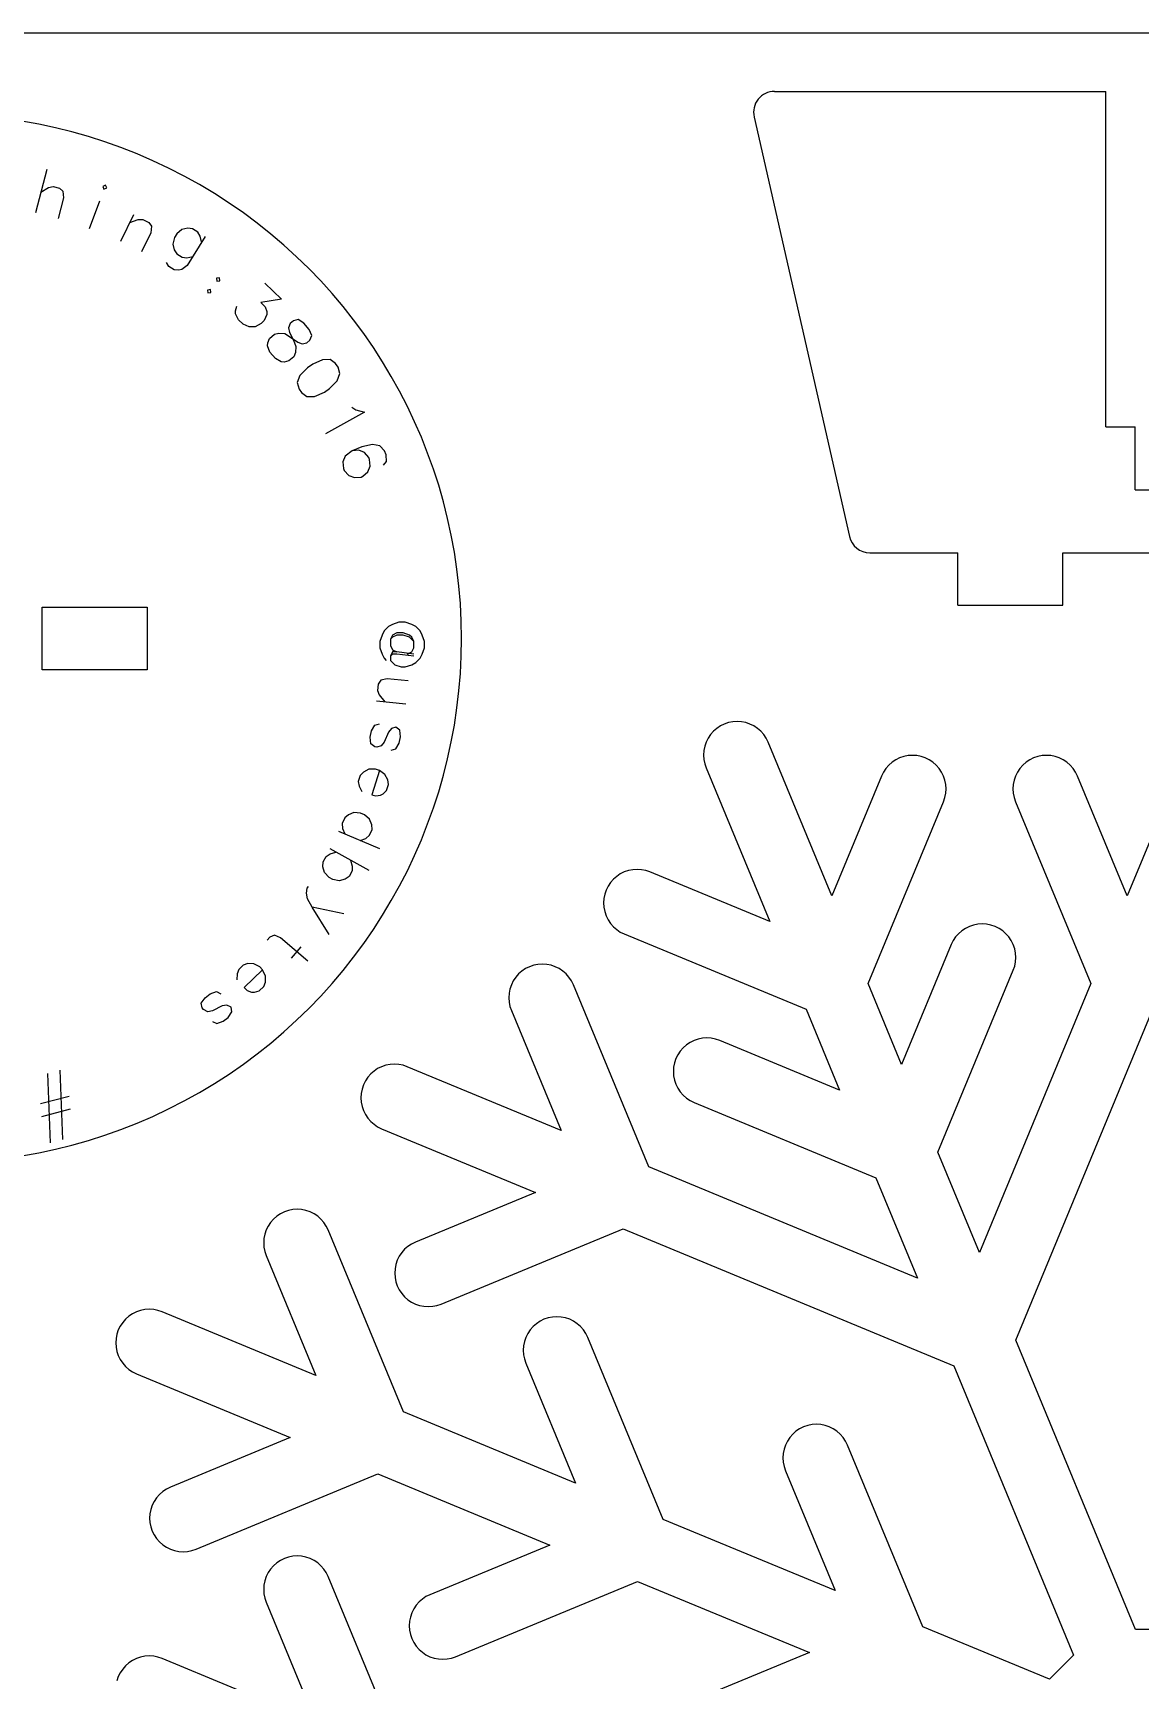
# Model space of a CAD drawing. Extents: x 0 to 210, y 0 to 297.
# Drawn here: x 99.4 to 152.2, y 218.4 to 297 of the extents above; entities that cross this region are included whole.
import ezdxf

# ---------------------------------------------------------------- set-up
doc = ezdxf.new("R2010")
doc.units = 0
doc.layers.add('Layer_1', color=7, linetype='CONTINUOUS')

msp = doc.modelspace()

# ---------------------------------------------------------------- linework, layer by layer
at = {"layer": 'Layer_1', "color": 7}
for p, q in [((0.000001, 296.999997), (210.000001, 296.999997)), ((134.725647, 294.21266), (150.522872, 294.21266)), ((150.522872, 278.212664), (150.522872, 294.21266)), ((133.750513, 292.991033), (138.295967, 272.991045)), ((100.013064, 290.483604), (99.480818, 288.427947)), ((99.734266, 289.406831), (100.103967, 289.624461)), ((100.103967, 289.624461), (100.325088, 289.671659)), ((100.325088, 289.671659), (100.61876, 289.595625)), ((100.811043, 289.128035), (100.557595, 288.149151)), ((100.61876, 289.595625), (100.789192, 289.447046)), ((100.789192, 289.447046), (100.811043, 289.128035)), ((102.817524, 289.740011), (102.687579, 289.680307)), ((102.687579, 289.680307), (102.747288, 289.550366)), ((102.747288, 289.550366), (102.877223, 289.61007)), ((102.877223, 289.61007), (102.817524, 289.740011)), ((102.536572, 288.981434), (102.044914, 287.653926)), ((104.152966, 288.319423), (103.529534, 287.048465)), ((103.97484, 287.956292), (104.380781, 288.095047)), ((104.380781, 288.095047), (104.606877, 288.096766)), ((104.606877, 288.096766), (104.879224, 287.963172)), ((104.879224, 287.963172), (105.016267, 287.783328)), ((105.016267, 287.783328), (104.973454, 287.466449)), ((106.460955, 287.619637), (106.214677, 287.415688)), ((106.739551, 287.684286), (106.460955, 287.619637)), ((106.964656, 287.663124), (106.739551, 287.684286)), ((107.222098, 287.502663), (106.964656, 287.663124)), ((104.973454, 287.466449), (104.528138, 286.558623)), ((106.107706, 287.244065), (106.033062, 286.933142)), ((106.033062, 286.933142), (106.097705, 286.654546)), ((106.214677, 287.415688), (106.107706, 287.244065)), ((107.565347, 287.288717), (106.70955, 285.915728)), ((107.340232, 287.309878), (107.222098, 287.502663)), ((107.404886, 287.031281), (107.340232, 287.309878)), ((105.841436, 285.861077), (105.723302, 286.053863)), ((106.097705, 286.654546), (106.21585, 286.461759)), ((106.21585, 286.461759), (106.473282, 286.301299)), ((106.473282, 286.301299), (106.698387, 286.280137)), ((106.698387, 286.280137), (106.976992, 286.344787)), ((106.098868, 285.700617), (105.841436, 285.861077)), ((106.323983, 285.679455), (106.098868, 285.700617)), ((106.463281, 285.71178), (106.323983, 285.679455)), ((106.70955, 285.915728), (106.463281, 285.71178)), ((108.258287, 285.317976), (108.116431, 285.299911)), ((108.116431, 285.299911), (108.134501, 285.158056)), ((108.134501, 285.158056), (108.276357, 285.176122)), ((108.276357, 285.176122), (108.258287, 285.317976)), ((107.825034, 284.758255), (107.683178, 284.740189)), ((107.683178, 284.740189), (107.701248, 284.598334)), ((107.701248, 284.598334), (107.843094, 284.6164)), ((107.843094, 284.6164), (107.825034, 284.758255)), ((110.411144, 285.073309), (111.217314, 284.306986)), ((109.014202, 283.750491), (109.080251, 283.966733)), ((109.017842, 283.607537), (109.014202, 283.750491)), ((109.16804, 283.325252), (109.017842, 283.607537)), ((111.217314, 284.306986), (110.220256, 284.138673)), ((110.220256, 284.138673), (110.440124, 283.929676)), ((110.440124, 283.929676), (110.517033, 283.717056)), ((110.517033, 283.717056), (110.520673, 283.574102)), ((109.387908, 283.116254), (109.16804, 283.325252)), ((109.677444, 282.980545), (109.387908, 283.116254)), ((109.96335, 282.987795), (109.677444, 282.980545)), ((110.245637, 283.137994), (109.96335, 282.987795)), ((110.384965, 283.284572), (110.245637, 283.137994)), ((110.520673, 283.574102), (110.384965, 283.284572)), ((111.627279, 283.143014), (111.539703, 282.934563)), ((111.539703, 282.934563), (111.59471, 282.715253)), ((111.780723, 283.274742), (111.627279, 283.143014)), ((112.000034, 283.329748), (111.780723, 283.274742)), ((112.274353, 283.165444), (112.000034, 283.329748)), ((112.537811, 282.858554), (112.274353, 283.165444)), ((112.658676, 282.56252), (112.537811, 282.858554)), ((110.542302, 282.078325), (110.553162, 282.220912)), ((110.663176, 281.782293), (110.542302, 282.078325)), ((110.553162, 282.220912), (110.640738, 282.429364)), ((110.640738, 282.429364), (110.870909, 282.626957)), ((110.870909, 282.626957), (111.090221, 282.681963)), ((111.090221, 282.681963), (111.375399, 282.660246)), ((111.375399, 282.660246), (111.649707, 282.495942)), ((111.59471, 282.715253), (111.781441, 282.342496)), ((111.649707, 282.495942), (111.989892, 282.254916)), ((111.781441, 282.342496), (111.902306, 282.046464)), ((111.902306, 282.046464), (111.880596, 281.761289)), ((111.989892, 282.254916), (112.198344, 282.167334)), ((112.198344, 282.167334), (112.417655, 282.22234)), ((112.417655, 282.22234), (112.571099, 282.354069)), ((112.571099, 282.354069), (112.658676, 282.56252)), ((110.926635, 281.475401), (110.663176, 281.782293)), ((111.200943, 281.311097), (110.926635, 281.475401)), ((111.343537, 281.300239), (111.200943, 281.311097)), ((111.562848, 281.355245), (111.343537, 281.300239)), ((111.793009, 281.552838), (111.562848, 281.355245)), ((111.880596, 281.761289), (111.793009, 281.552838)), ((113.172629, 281.411975), (112.699901, 281.206146)), ((113.537133, 281.419286), (113.172629, 281.411975)), ((113.793423, 281.228073), (113.537133, 281.419286)), ((113.908948, 281.062087), (113.793423, 281.228073)), ((112.093719, 280.661037), (111.960276, 280.321758)), ((112.450922, 281.032852), (112.093719, 280.661037)), ((112.699901, 281.206146), (112.450922, 281.032852)), ((113.865802, 280.416067), (113.999245, 280.755345)), ((113.999245, 280.755345), (113.908948, 281.062087)), ((111.960276, 280.321758), (112.050572, 280.015016)), ((112.050572, 280.015016), (112.166108, 279.849031)), ((112.166108, 279.849031), (112.422387, 279.657818)), ((112.422387, 279.657818), (112.786901, 279.665128)), ((112.786901, 279.665128), (113.25962, 279.870958)), ((113.25962, 279.870958), (113.508598, 280.044252)), ((113.508598, 280.044252), (113.865802, 280.416067)), ((115.171688, 278.908196), (113.315072, 277.877686)), ((114.572685, 279.153961), (114.759245, 279.026212)), ((114.759245, 279.026212), (115.171688, 278.908196)), ((150.522872, 278.212664), (151.922864, 278.212664)), ((151.922864, 275.21267), (151.922864, 278.212664)), ((115.54871, 277.373506), (115.044221, 277.267049)), ((115.907228, 277.30729), (115.54871, 277.373506)), ((116.119775, 277.068402), (115.907228, 277.30729)), ((114.247809, 276.815245), (114.141718, 276.54965)), ((114.141718, 276.54965), (114.168423, 276.231009)), ((114.579622, 277.06767), (114.247809, 276.815245)), ((115.044221, 277.267049), (114.579622, 277.06767)), ((114.89826, 277.094375), (114.579622, 277.06767)), ((115.163852, 276.988284), (114.89826, 277.094375)), ((115.376398, 276.749395), (115.163852, 276.988284)), ((115.416278, 276.656473), (115.376398, 276.749395)), ((115.442983, 276.337833), (115.416278, 276.656473)), ((116.080268, 276.391244), (116.22623, 276.563917)), ((116.199525, 276.882558), (116.119775, 277.068402)), ((116.22623, 276.563917), (116.199525, 276.882558)), ((114.168423, 276.231009), (114.208293, 276.138089)), ((114.208293, 276.138089), (114.420849, 275.899199)), ((114.420849, 275.899199), (114.686441, 275.793107)), ((114.686441, 275.793107), (115.005079, 275.819813)), ((115.005079, 275.819813), (115.098005, 275.859689)), ((115.098005, 275.859689), (115.336892, 276.072239)), ((115.336892, 276.072239), (115.442983, 276.337833)), ((151.922864, 275.21267), (155.022877, 275.21267)), ((139.271101, 272.212676), (143.472876, 272.212676)), ((143.472876, 269.712667), (143.472876, 272.212676)), ((148.472866, 269.712667), (148.472866, 272.212676)), ((148.472866, 272.212676), (158.472875, 272.212676)), ((99.799775, 269.618622), (104.799779, 269.618622)), ((99.799775, 266.618628), (99.799775, 269.618622)), ((104.799779, 269.618622), (104.799779, 266.618628)), ((143.472876, 269.712667), (148.472866, 269.712667)), ((116.309509, 268.690531), (116.107277, 268.488298)), ((116.511742, 268.791647), (116.309509, 268.690531)), ((116.815091, 268.892763), (116.511742, 268.791647)), ((117.118439, 268.892763), (116.815091, 268.892763)), ((117.421788, 268.791647), (117.118439, 268.892763)), ((117.624021, 268.690531), (117.421788, 268.791647)), ((117.826253, 268.488298), (117.624021, 268.690531)), ((116.00616, 268.286066), (115.905044, 267.982717)), ((115.905044, 267.982717), (115.905044, 267.679368)), ((116.107277, 268.488298), (116.00616, 268.286066)), ((116.511742, 268.286066), (116.410625, 268.083833)), ((116.511742, 268.184949), (116.410625, 268.083833)), ((116.410625, 268.083833), (116.410625, 267.780484)), ((116.713974, 268.387182), (116.511742, 268.286066)), ((116.713974, 268.286066), (116.511742, 268.184949)), ((117.017323, 268.387182), (116.713974, 268.387182)), ((117.017323, 268.286066), (116.713974, 268.286066)), ((117.320672, 268.286066), (117.017323, 268.387182)), ((117.320672, 268.184949), (117.017323, 268.286066)), ((117.421788, 268.184949), (117.320672, 268.286066)), ((117.522905, 267.982717), (117.320672, 268.184949)), ((117.522905, 267.982717), (117.421788, 268.184949)), ((117.522905, 267.679368), (117.522905, 267.982717)), ((117.92737, 268.286066), (117.826253, 268.488298)), ((118.028486, 267.982717), (117.92737, 268.286066)), ((118.028486, 267.679368), (118.028486, 267.982717)), ((119.799777, 268.118611), (119.799777, 268.118611)), ((115.905044, 267.679368), (116.00616, 267.376019)), ((116.00616, 267.376019), (116.107277, 267.173787)), ((116.107277, 267.173787), (116.208393, 267.07267)), ((116.410625, 267.780484), (116.511742, 267.578252)), ((116.511742, 267.477135), (116.410625, 267.274903)), ((116.511742, 267.376019), (116.410625, 267.274903)), ((116.410625, 267.274903), (116.410625, 267.07267)), ((116.511742, 267.578252), (116.713974, 267.477135)), ((116.713974, 267.477135), (116.511742, 267.477135)), ((116.713974, 267.376019), (116.511742, 267.376019)), ((117.522905, 267.376019), (116.713974, 267.477135)), ((117.522905, 267.274903), (116.713974, 267.376019)), ((117.219556, 267.376019), (117.421788, 267.477135)), ((117.421788, 267.477135), (117.522905, 267.679368)), ((117.624021, 266.971554), (117.826253, 267.173787)), ((117.826253, 267.173787), (117.92737, 267.376019)), ((117.92737, 267.376019), (118.028486, 267.679368)), ((104.799779, 266.618628), (99.799775, 266.618628)), ((116.410625, 267.07267), (116.612858, 266.870438)), ((116.612858, 266.870438), (116.916207, 266.769321)), ((116.916207, 266.769321), (117.118439, 266.769321)), ((117.118439, 266.769321), (117.421788, 266.870438)), ((117.421788, 266.870438), (117.624021, 266.971554)), ((115.821937, 265.939521), (115.791248, 265.637728)), ((115.791248, 265.637728), (115.871393, 265.426304)), ((115.942993, 266.130486), (115.821937, 265.939521)), ((116.255018, 266.200395), (115.942993, 266.130486)), ((117.260993, 266.098096), (116.255018, 266.200395)), ((117.148471, 264.991524), (115.740103, 265.134741)), ((115.871393, 265.426304), (116.142495, 265.093822)), ((115.501368, 263.71265), (115.661475, 263.989435)), ((115.661475, 263.989435), (115.879927, 264.047772)), ((132.142444, 263.948318), (131.968444, 263.832017)), ((132.330144, 264.040918), (132.142444, 263.948318)), ((132.528344, 264.108118), (132.330144, 264.040918)), ((132.733644, 264.149017), (132.528344, 264.108118)), ((132.942444, 264.162716), (132.733644, 264.149029)), ((133.151244, 264.149017), (132.942444, 264.162705)), ((133.356544, 264.108118), (133.151244, 264.149017)), ((133.554744, 264.040918), (133.356544, 264.108118)), ((133.742444, 263.948318), (133.554744, 264.040918)), ((133.916444, 263.832017), (133.742444, 263.948318)), ((115.440304, 263.415511), (115.501368, 263.71265)), ((115.478283, 263.098017), (115.440304, 263.415511)), ((116.113273, 263.173982), (115.97352, 262.996244)), ((116.31409, 263.64886), (116.113273, 263.173982)), ((116.453853, 263.826598), (116.31409, 263.64886)), ((116.672294, 263.884935), (116.453853, 263.826598)), ((116.850036, 263.74518), (116.672294, 263.884935)), ((116.826952, 263.130547), (116.888016, 263.427686)), ((116.888016, 263.427686), (116.850036, 263.74518)), ((131.464244, 263.175018), (131.396944, 262.976819)), ((131.556844, 263.362718), (131.464244, 263.175018)), ((131.673044, 263.536716), (131.556844, 263.362718)), ((131.811044, 263.694019), (131.673044, 263.536716)), ((131.968444, 263.832017), (131.811044, 263.694019)), ((134.073844, 263.694019), (133.916444, 263.832017)), ((134.211844, 263.536716), (134.073844, 263.694019)), ((134.328144, 263.362718), (134.211844, 263.536716)), ((134.420644, 263.175018), (134.328144, 263.362718)), ((137.458144, 255.841916), (134.420644, 263.175018)), ((154.578314, 263.175018), (151.540857, 255.841933)), ((115.656025, 262.958261), (115.478283, 263.098017)), ((115.755068, 262.937906), (115.656025, 262.958261)), ((115.97352, 262.996244), (115.755068, 262.937906)), ((116.448392, 262.795424), (116.666844, 262.853762)), ((116.666844, 262.853762), (116.826952, 263.130547)), ((131.342444, 262.562618), (131.356143, 262.353819)), ((131.356144, 262.771519), (131.342445, 262.562618)), ((131.396944, 262.976819), (131.356144, 262.771519)), ((140.692344, 262.425517), (140.504644, 262.332917)), ((140.890544, 262.492819), (140.692344, 262.425517)), ((141.095844, 262.533617), (140.890544, 262.492819)), ((141.304644, 262.547319), (141.095844, 262.533631)), ((141.513544, 262.533617), (141.304644, 262.547305)), ((141.718844, 262.492819), (141.513544, 262.533617)), ((141.916944, 262.425517), (141.718844, 262.492819)), ((142.104644, 262.332917), (141.916944, 262.425517)), ((147.082004, 262.425517), (146.894304, 262.332917)), ((147.280184, 262.492819), (147.082004, 262.425517)), ((147.485464, 262.533617), (147.280184, 262.492819)), ((147.694294, 262.547319), (147.485464, 262.533631)), ((147.903144, 262.533617), (147.694294, 262.547305)), ((148.108414, 262.492819), (147.903144, 262.533617)), ((148.306594, 262.425517), (148.108414, 262.492819)), ((148.494294, 262.332917), (148.306594, 262.425517)), ((115.120887, 261.748903), (114.963864, 261.586216)), ((115.374386, 261.881321), (115.120887, 261.748903)), ((115.694095, 261.886984), (115.374386, 261.881321)), ((115.887055, 261.826443), (115.523805, 260.668695)), ((115.887055, 261.826443), (115.694095, 261.886984)), ((116.146216, 261.639153), (115.887055, 261.826443)), ((116.278638, 261.385654), (116.146216, 261.639153)), ((131.356144, 262.353819), (131.396944, 262.148519)), ((131.396944, 262.148519), (131.464244, 261.950419)), ((131.464244, 261.950419), (134.501744, 254.617317)), ((139.919044, 261.747317), (139.826444, 261.559617)), ((140.035344, 261.921319), (139.919044, 261.747317)), ((140.173344, 262.078717), (140.035344, 261.921319)), ((140.330644, 262.216718), (140.173344, 262.078717)), ((140.504644, 262.332917), (140.330644, 262.216718)), ((142.278744, 262.216718), (142.104644, 262.332917)), ((142.436044, 262.078717), (142.278744, 262.216718)), ((142.574044, 261.921319), (142.436044, 262.078717)), ((142.690344, 261.747317), (142.574044, 261.921319)), ((142.782884, 261.559617), (142.690344, 261.747317)), ((146.308654, 261.747317), (146.216094, 261.559617)), ((146.424924, 261.921319), (146.308654, 261.747317)), ((146.562934, 262.078717), (146.424924, 261.921319)), ((146.720274, 262.216718), (146.562934, 262.078717)), ((146.894304, 262.332917), (146.720274, 262.216718)), ((148.668324, 262.216718), (148.494294, 262.332917)), ((148.825674, 262.078717), (148.668324, 262.216718)), ((148.963654, 261.921319), (148.825674, 262.078717)), ((149.079944, 261.747317), (148.963654, 261.921319)), ((149.172504, 261.559617), (149.079944, 261.747317)), ((114.963864, 261.586216), (114.873051, 261.296779)), ((114.873051, 261.296779), (114.908988, 261.073551)), ((114.908988, 261.073551), (115.04141, 260.820051)), ((116.066739, 260.7103), (116.223763, 260.872988)), ((116.223763, 260.872988), (116.314575, 261.162425)), ((116.314575, 261.162425), (116.278638, 261.385654)), ((139.826444, 261.559617), (137.458144, 255.841916)), ((142.850164, 261.361418), (142.782884, 261.559617)), ((142.890994, 261.156217), (142.850164, 261.361418)), ((142.904684, 260.947316), (142.890993, 261.156217)), ((142.890994, 260.738517), (142.904684, 260.947316)), ((146.094304, 260.947316), (146.107983, 260.738517)), ((146.107984, 261.156217), (146.094305, 260.947316)), ((146.148824, 261.361418), (146.107984, 261.156217)), ((146.216094, 261.559617), (146.148824, 261.361418)), ((151.540864, 255.841916), (149.172504, 261.559617)), ((115.523805, 260.668695), (115.716766, 260.608154)), ((115.716766, 260.608154), (115.93999, 260.644092)), ((115.93999, 260.644092), (116.066739, 260.7103)), ((139.189944, 251.660918), (142.782884, 260.335018)), ((142.782884, 260.335018), (142.850164, 260.533217)), ((142.850164, 260.533217), (142.890994, 260.738517)), ((146.107984, 260.738517), (146.148824, 260.533217)), ((146.148824, 260.533217), (146.216094, 260.335018)), ((146.216094, 260.335018), (149.809034, 251.660918)), ((114.228233, 259.570455), (114.108612, 259.291691)), ((114.108612, 259.291691), (114.121778, 259.065972)), ((114.400909, 259.716422), (114.228233, 259.570455)), ((114.666501, 259.822515), (114.400909, 259.716422)), ((114.985139, 259.795809), (114.666501, 259.822515)), ((115.17099, 259.716057), (114.985139, 259.795809)), ((115.409878, 259.503508), (115.17099, 259.716057)), ((115.515969, 259.237914), (115.409878, 259.503508)), ((115.529134, 259.012194), (115.515969, 259.237914)), ((115.900453, 258.082613), (113.949101, 258.920004)), ((114.121778, 259.065972), (114.227869, 258.800377)), ((114.971245, 258.481371), (115.236837, 258.587462)), ((115.236837, 258.587462), (115.409514, 258.73343)), ((115.409514, 258.73343), (115.529134, 259.012194)), ((113.194299, 257.462642), (113.341514, 257.727874)), ((113.341514, 257.727874), (113.528073, 257.855624)), ((113.528073, 257.855624), (113.803039, 257.934302)), ((115.394427, 257.051006), (113.537811, 258.081517)), ((113.184591, 257.236749), (113.194299, 257.462642)), ((113.26327, 256.961783), (113.184591, 257.236749)), ((113.479436, 256.726157), (113.26327, 256.961783)), ((114.579298, 257.040868), (114.432073, 256.775635)), ((114.510327, 257.541726), (114.589006, 257.26676)), ((114.589006, 257.26676), (114.579298, 257.040868)), ((127.371644, 256.893118), (127.197644, 256.776817)), ((127.559344, 256.985718), (127.371644, 256.893118)), ((127.757544, 257.052918), (127.559344, 256.985718)), ((127.962844, 257.093817), (127.757544, 257.052918)), ((128.171644, 257.107418), (127.962844, 257.093814)), ((128.380544, 257.093817), (128.171644, 257.10742)), ((128.585744, 257.052918), (128.380544, 257.093817)), ((128.783944, 256.985718), (128.585744, 257.052918)), ((134.501744, 254.617317), (128.783944, 256.985718)), ((112.406785, 255.981838), (112.439314, 256.205588)), ((112.439314, 256.205588), (112.497082, 256.288581)), ((113.656258, 256.628014), (113.479436, 256.726157)), ((113.970558, 256.569209), (113.656258, 256.628014)), ((114.245524, 256.647886), (113.970558, 256.569209)), ((114.432073, 256.775635), (114.245524, 256.647886)), ((126.693444, 256.119719), (126.626144, 255.921619)), ((126.786044, 256.307416), (126.693444, 256.119719)), ((126.902344, 256.481516), (126.786044, 256.307416)), ((127.040344, 256.638819), (126.902344, 256.481516)), ((127.197644, 256.776817), (127.040344, 256.638819)), ((112.457242, 255.700325), (112.406785, 255.981838)), ((112.673681, 255.303281), (112.457242, 255.700325)), ((114.182164, 254.992533), (112.673681, 255.303281)), ((113.488992, 253.996622), (112.673681, 255.303281)), ((126.571644, 255.507418), (126.585343, 255.298619)), ((126.585344, 255.716319), (126.571645, 255.507418)), ((126.626144, 255.921619), (126.585344, 255.716319)), ((126.585344, 255.298619), (126.626144, 255.093319)), ((126.626144, 255.093319), (126.693444, 254.895216)), ((126.693444, 254.895216), (126.786044, 254.707417)), ((126.786044, 254.707417), (126.902344, 254.533418)), ((126.902344, 254.533418), (127.040344, 254.376119)), ((110.663176, 253.879791), (110.531442, 253.726346)), ((110.871627, 253.967372), (110.663176, 253.879791)), ((111.167655, 253.846502), (110.871627, 253.967372)), ((112.471944, 252.726807), (111.167655, 253.846502)), ((127.040344, 254.376119), (127.197644, 254.238118)), ((127.197644, 254.238118), (127.371644, 254.121817)), ((127.371644, 254.121817), (127.559344, 254.029217)), ((127.559344, 254.029217), (136.233544, 250.436316)), ((143.364654, 253.883619), (143.248384, 253.709617)), ((143.502654, 254.040918), (143.364654, 253.883619)), ((143.660004, 254.178919), (143.502654, 254.040918)), ((143.834034, 254.295217), (143.660004, 254.178919)), ((144.021734, 254.387817), (143.834034, 254.295217)), ((144.219914, 254.455017), (144.021734, 254.387817)), ((144.425184, 254.495917), (144.219914, 254.455017)), ((144.634024, 254.509618), (144.425184, 254.495931)), ((144.842864, 254.495917), (144.634024, 254.509604)), ((145.048144, 254.455017), (144.842864, 254.495917)), ((145.246324, 254.387817), (145.048144, 254.455017)), ((145.434024, 254.295217), (145.246324, 254.387817)), ((145.608054, 254.178919), (145.434024, 254.295217)), ((145.765394, 254.040918), (145.608054, 254.178919)), ((145.903394, 253.883619), (145.765394, 254.040918)), ((146.019674, 253.709617), (145.903394, 253.883619)), ((112.132477, 253.418026), (111.671427, 252.880967)), ((143.155824, 253.521818), (140.787444, 247.804117)), ((143.248384, 253.709617), (143.155824, 253.521818)), ((146.112234, 253.521818), (146.019674, 253.709617)), ((146.179504, 253.323718), (146.112234, 253.521818)), ((146.220344, 253.118418), (146.179504, 253.323718)), ((146.234024, 252.909619), (146.220345, 253.118418)), ((109.170002, 252.338664), (109.093083, 252.126045)), ((109.389859, 252.547663), (109.170002, 252.338664)), ((109.606107, 252.613706), (109.389859, 252.547663)), ((110.313597, 252.309687), (109.434138, 251.473697)), ((109.892013, 252.606466), (109.606107, 252.613706)), ((110.174299, 252.456266), (109.892013, 252.606466)), ((110.313627, 252.309689), (110.174299, 252.456266)), ((110.449335, 252.020158), (110.313627, 252.309689)), ((122.679545, 252.258718), (122.522144, 252.120717)), ((122.853543, 252.374918), (122.679545, 252.258718)), ((123.041243, 252.467518), (122.853543, 252.374918)), ((123.239443, 252.534816), (123.041243, 252.467518)), ((123.444745, 252.575617), (123.239443, 252.534816)), ((123.653544, 252.589316), (123.444745, 252.575629)), ((123.862344, 252.575617), (123.653544, 252.589305)), ((124.067643, 252.534816), (123.862344, 252.575617)), ((124.265845, 252.467518), (124.067643, 252.534816)), ((124.453543, 252.374918), (124.265845, 252.467518)), ((124.627544, 252.258718), (124.453543, 252.374918)), ((124.784944, 252.120717), (124.627544, 252.258718)), ((142.519244, 243.623116), (146.112234, 252.297318)), ((146.112234, 252.297318), (146.179504, 252.495418)), ((146.179504, 252.495418), (146.220344, 252.700718)), ((146.220344, 252.700718), (146.234023, 252.909619)), ((109.093083, 252.126045), (109.085803, 251.840137)), ((109.434138, 251.473697), (109.573466, 251.327121)), ((110.145279, 251.312633), (110.365146, 251.521631)), ((110.365146, 251.521631), (110.442055, 251.73425)), ((110.442055, 251.73425), (110.449335, 252.020158)), ((122.108045, 251.403419), (122.067244, 251.198116)), ((122.175343, 251.601618), (122.108045, 251.403419)), ((122.267943, 251.789318), (122.175343, 251.601618)), ((122.384143, 251.963316), (122.267943, 251.789318)), ((122.522144, 252.120717), (122.384143, 251.963316)), ((124.922944, 251.963316), (124.784944, 252.120717)), ((125.039144, 251.789318), (124.922944, 251.963316)), ((125.131744, 251.601618), (125.039144, 251.789318)), ((128.724644, 242.927518), (125.131744, 251.601618)), ((140.787444, 247.804117), (139.189944, 251.660918)), ((149.809031, 251.660924), (144.499484, 238.842517)), ((107.388131, 250.719995), (107.566116, 250.985637)), ((107.431955, 250.498181), (107.388131, 250.719995)), ((107.566116, 250.985637), (107.806004, 251.171318)), ((107.806004, 251.171318), (108.107776, 251.27704)), ((108.381113, 250.593531), (107.919416, 250.364021)), ((108.107776, 251.27704), (108.311525, 251.179013)), ((108.602922, 250.637358), (108.381113, 250.593531)), ((108.806671, 250.539331), (108.602922, 250.637358)), ((109.573466, 251.327121), (109.786083, 251.25021)), ((109.786083, 251.25021), (109.929042, 251.24659)), ((109.929042, 251.24659), (110.145279, 251.312633)), ((122.053545, 250.989317), (122.067233, 250.780517)), ((122.067244, 251.198116), (122.053556, 250.989317)), ((122.067244, 250.780517), (122.108045, 250.575218)), ((107.493858, 250.41822), (107.431955, 250.498181)), ((107.697597, 250.320193), (107.493858, 250.41822)), ((107.919416, 250.364021), (107.697597, 250.320193)), ((107.927111, 249.858498), (108.13086, 249.760471)), ((108.13086, 249.760471), (108.432632, 249.866193)), ((108.432632, 249.866193), (108.67251, 250.051875)), ((108.67251, 250.051875), (108.850505, 250.317517)), ((108.850505, 250.317517), (108.806671, 250.539331)), ((122.108045, 250.575218), (122.175343, 250.377016)), ((122.175343, 250.377016), (124.543644, 244.659318)), ((136.233544, 250.436316), (137.831044, 246.579518)), ((146.231314, 234.661517), (152.765444, 250.436316)), ((131.292144, 249.056018), (131.086944, 249.015217)), ((131.501044, 249.069717), (131.292144, 249.05603)), ((131.709844, 249.056018), (131.501044, 249.069717)), ((131.915144, 249.015217), (131.709844, 249.056018)), ((130.115344, 248.269716), (130.022844, 248.082019)), ((130.231644, 248.443717), (130.115344, 248.269716)), ((130.369644, 248.601118), (130.231644, 248.443717)), ((130.527044, 248.739117), (130.369644, 248.601118)), ((130.701044, 248.855316), (130.527044, 248.739117)), ((130.888744, 248.947919), (130.701044, 248.855316)), ((131.086944, 249.015217), (130.888744, 248.947919)), ((132.113344, 248.947919), (131.915144, 249.015217)), ((137.831044, 246.579518), (132.113344, 248.947919)), ((100.784004, 244.217973), (100.658185, 247.527817)), ((115.624345, 247.487918), (115.466944, 247.349917)), ((115.798343, 247.604216), (115.624345, 247.487918)), ((115.986044, 247.696718), (115.798343, 247.604216)), ((116.184245, 247.764016), (115.986044, 247.696718)), ((116.389444, 247.804817), (116.184245, 247.764016)), ((116.598344, 247.818516), (116.389444, 247.804828)), ((116.807144, 247.804817), (116.598344, 247.818505)), ((117.012443, 247.764016), (116.807144, 247.804817)), ((117.210642, 247.696718), (117.012443, 247.764016)), ((124.543644, 244.659318), (117.210642, 247.696718)), ((129.901044, 247.469718), (129.914743, 247.260817)), ((129.914744, 247.678517), (129.901045, 247.469718)), ((129.955544, 247.883817), (129.914744, 247.678517)), ((130.022844, 248.082019), (129.955544, 247.883817)), ((100.19667, 244.065904), (100.070851, 247.375746)), ((115.120143, 246.830817), (115.052845, 246.632618)), ((115.212645, 247.018518), (115.120143, 246.830817)), ((115.328943, 247.192516), (115.212645, 247.018518)), ((115.466944, 247.349917), (115.328943, 247.192516)), ((129.914744, 247.260817), (129.955544, 247.055616)), ((129.955544, 247.055616), (130.022844, 246.857417)), ((130.022844, 246.857417), (130.115344, 246.669717)), ((130.115344, 246.669717), (130.231644, 246.495718)), ((101.085553, 246.280613), (99.715114, 245.925782)), ((114.998345, 246.218517), (115.012033, 246.009717)), ((115.012044, 246.427417), (114.998356, 246.218517)), ((115.052845, 246.632618), (115.012044, 246.427417)), ((115.012044, 246.009717), (115.052845, 245.804418)), ((130.231644, 246.495718), (130.369644, 246.338317)), ((130.369644, 246.338317), (130.527044, 246.200319)), ((130.527044, 246.200319), (130.701044, 246.084018)), ((130.701044, 246.084018), (130.888744, 245.991517)), ((130.888744, 245.991517), (139.562844, 242.398517)), ((101.139742, 245.667937), (99.769303, 245.313107)), ((115.052845, 245.804418), (115.120143, 245.606219)), ((115.120143, 245.606219), (115.212645, 245.418518)), ((115.212645, 245.418518), (115.328943, 245.244517)), ((115.328943, 245.244517), (115.466944, 245.087218)), ((115.466944, 245.087218), (115.624345, 244.949217)), ((115.624345, 244.949217), (115.798343, 244.832918)), ((115.798343, 244.832918), (115.986044, 244.740318)), ((115.986044, 244.740318), (123.319145, 241.702916)), ((144.499484, 238.842517), (142.519244, 243.623116)), ((141.543044, 237.617919), (128.724644, 242.927518)), ((139.562844, 242.398517), (141.543044, 237.617919)), ((123.319145, 241.702916), (117.601342, 239.334518)), ((110.832344, 240.430816), (110.694343, 240.273517)), ((110.989643, 240.568817), (110.832344, 240.430816)), ((111.163743, 240.685118), (110.989643, 240.568817)), ((111.351444, 240.777718), (111.163743, 240.685118)), ((111.549544, 240.845017), (111.351444, 240.777718)), ((111.754844, 240.885818), (111.549544, 240.845017)), ((111.963745, 240.899517), (111.754844, 240.885829)), ((112.172544, 240.885818), (111.963745, 240.899505)), ((112.377844, 240.845017), (112.172544, 240.885818)), ((112.575944, 240.777718), (112.377844, 240.845017)), ((112.763743, 240.685118), (112.575944, 240.777718)), ((112.937744, 240.568817), (112.763743, 240.685118)), ((113.095044, 240.430816), (112.937744, 240.568817)), ((113.233045, 240.273517), (113.095044, 240.430816)), ((110.418245, 239.713619), (110.377345, 239.508316)), ((110.485445, 239.911818), (110.418245, 239.713619)), ((110.578045, 240.099518), (110.485445, 239.911818)), ((110.694343, 240.273517), (110.578045, 240.099518)), ((113.349343, 240.099518), (113.233045, 240.273517)), ((113.441943, 239.911818), (113.349343, 240.099518)), ((117.034843, 231.237616), (113.441943, 239.911818)), ((118.825944, 236.378116), (127.500144, 239.971017)), ((127.500144, 239.971017), (143.274904, 233.436918)), ((110.377345, 239.508316), (110.363742, 239.299517)), ((110.363745, 239.299517), (110.377348, 239.090616)), ((110.377345, 239.090616), (110.418245, 238.885418)), ((110.418245, 238.885418), (110.485445, 238.687216)), ((116.944343, 238.830317), (116.828045, 238.656319)), ((117.082243, 238.987718), (116.944343, 238.830317)), ((117.239644, 239.125716), (117.082243, 238.987718)), ((117.413645, 239.241918), (117.239644, 239.125716)), ((117.601342, 239.334518), (117.413645, 239.241918)), ((110.485445, 238.687216), (112.853845, 232.969417)), ((116.627343, 238.065117), (116.613655, 237.856317)), ((116.668144, 238.270416), (116.627343, 238.065117)), ((116.735445, 238.468618), (116.668144, 238.270416)), ((116.828045, 238.656319), (116.735445, 238.468618)), ((116.613644, 237.856317), (116.627331, 237.647518)), ((116.627343, 237.647518), (116.668144, 237.442218)), ((116.668144, 237.442218), (116.735445, 237.244016)), ((116.735445, 237.244016), (116.828045, 237.056319)), ((116.828045, 237.056319), (116.944343, 236.882318)), ((116.944343, 236.882318), (117.082243, 236.724917)), ((117.082243, 236.724917), (117.239644, 236.586918)), ((117.239644, 236.586918), (117.413645, 236.470716)), ((117.413645, 236.470716), (117.601342, 236.378116)), ((103.934443, 235.798119), (103.777144, 235.660118)), ((104.108445, 235.914318), (103.934443, 235.798119)), ((104.296145, 236.006918), (104.108445, 235.914318)), ((104.494344, 236.074217), (104.296145, 236.006918)), ((104.699644, 236.115017), (104.494344, 236.074217)), ((104.908545, 236.128717), (104.699644, 236.115029)), ((105.117344, 236.115017), (104.908545, 236.128705)), ((105.322644, 236.074217), (105.117344, 236.115017)), ((105.520744, 236.006918), (105.322644, 236.074217)), ((112.853845, 232.969417), (105.520744, 236.006918)), ((117.601342, 236.378116), (117.799544, 236.310818)), ((117.799544, 236.310818), (118.004844, 236.270017)), ((118.004844, 236.270017), (118.213643, 236.256329)), ((118.213643, 236.256318), (118.422544, 236.270005)), ((118.422544, 236.270017), (118.627745, 236.310818)), ((118.627745, 236.310818), (118.825944, 236.378116)), ((123.929544, 235.717016), (123.731443, 235.649718)), ((124.134843, 235.757817), (123.929544, 235.717016)), ((124.343643, 235.771516), (124.134843, 235.757829)), ((124.552544, 235.757817), (124.343643, 235.771505)), ((124.757844, 235.717016), (124.552544, 235.757817)), ((124.955944, 235.649718), (124.757844, 235.717016)), ((103.363045, 234.942819), (103.322145, 234.737516)), ((103.430245, 235.141018), (103.363045, 234.942819)), ((103.522845, 235.328718), (103.430245, 235.141018)), ((103.639143, 235.502717), (103.522845, 235.328718)), ((103.777144, 235.660118), (103.639143, 235.502717)), ((122.958044, 234.971518), (122.865444, 234.783818)), ((123.074345, 235.145516), (122.958044, 234.971518)), ((123.212344, 235.302917), (123.074345, 235.145516)), ((123.369643, 235.440918), (123.212344, 235.302917)), ((123.543644, 235.557118), (123.369643, 235.440918)), ((123.731443, 235.649718), (123.543644, 235.557118)), ((125.143744, 235.557118), (124.955944, 235.649718)), ((125.317744, 235.440918), (125.143744, 235.557118)), ((125.475044, 235.302917), (125.317744, 235.440918)), ((125.613044, 235.145516), (125.475044, 235.302917)), ((125.729344, 234.971518), (125.613044, 235.145516)), ((125.821944, 234.783818), (125.729344, 234.971518)), ((103.322145, 234.737516), (103.308429, 234.528717)), ((103.308444, 234.528717), (103.32216, 234.319918)), ((103.322145, 234.319918), (103.363045, 234.114618)), ((103.363045, 234.114618), (103.430245, 233.916419)), ((122.743643, 234.171517), (122.757331, 233.962717)), ((122.757345, 234.380418), (122.743657, 234.171517)), ((122.798245, 234.585619), (122.757345, 234.380418)), ((122.865444, 234.783818), (122.798245, 234.585619)), ((129.414844, 226.109726), (125.821944, 234.783818)), ((151.947558, 220.861268), (146.231314, 234.661517)), ((103.430245, 233.916419), (103.522845, 233.728719)), ((103.522845, 233.728719), (103.639143, 233.554717)), ((103.639143, 233.554717), (103.777144, 233.397316)), ((103.777144, 233.397316), (103.934443, 233.259318)), ((122.757345, 233.962717), (122.798245, 233.757418)), ((122.798245, 233.757418), (122.865444, 233.559219)), ((122.865444, 233.559219), (125.233844, 227.841526)), ((143.274904, 233.436918), (148.991134, 219.636677)), ((103.934443, 233.259318), (104.108445, 233.143017)), ((104.108445, 233.143017), (104.296145, 233.050516)), ((104.296145, 233.050516), (111.629244, 230.013017)), ((125.233844, 227.841526), (117.034843, 231.237616)), ((135.592344, 230.174917), (135.454344, 230.017618)), ((135.749644, 230.312918), (135.592344, 230.174917)), ((135.923644, 230.429216), (135.749644, 230.312918)), ((136.111344, 230.521816), (135.923644, 230.429216)), ((136.309544, 230.589016), (136.111344, 230.521816)), ((136.514844, 230.629919), (136.309544, 230.589016)), ((136.723644, 230.643618), (136.514844, 230.62993)), ((136.932544, 230.629919), (136.723644, 230.643606)), ((137.137744, 230.589016), (136.932544, 230.629919)), ((137.335944, 230.521816), (137.137744, 230.589016)), ((137.523644, 230.429216), (137.335944, 230.521816)), ((137.697744, 230.312918), (137.523644, 230.429216)), ((137.855044, 230.174917), (137.697744, 230.312918)), ((137.993044, 230.017618), (137.855044, 230.174917)), ((111.629244, 230.013017), (105.911543, 227.644705)), ((135.178244, 229.457728), (135.137344, 229.252412)), ((135.245444, 229.655817), (135.178244, 229.457728)), ((135.338044, 229.843518), (135.245444, 229.655817)), ((135.454344, 230.017618), (135.338044, 229.843518)), ((138.109344, 229.843518), (137.993044, 230.017618)), ((138.201844, 229.655817), (138.109344, 229.843518)), ((141.794844, 220.98172), (138.201844, 229.655817)), ((135.123644, 229.043511), (135.137343, 228.834723)), ((135.137344, 229.252412), (135.123645, 229.043511)), ((135.137344, 228.834723), (135.178244, 228.629406)), ((135.178244, 228.629406), (135.245444, 228.431314)), ((107.136144, 224.688286), (115.810244, 228.281229)), ((115.810244, 228.281229), (124.009243, 224.885107)), ((135.245444, 228.431314), (137.613844, 222.713549)), ((105.254445, 227.140515), (105.138245, 226.966525)), ((105.392443, 227.297825), (105.254445, 227.140515)), ((105.549844, 227.435804), (105.392443, 227.297825)), ((105.723845, 227.552107), (105.549844, 227.435804)), ((105.911543, 227.644705), (105.723845, 227.552107)), ((104.937543, 226.375325), (104.923855, 226.166509)), ((104.978344, 226.580614), (104.937543, 226.375325)), ((105.045643, 226.778819), (104.978344, 226.580614)), ((105.138245, 226.966525), (105.045643, 226.778819)), ((104.923844, 226.166509), (104.937532, 225.957608)), ((104.937543, 225.957608), (104.978344, 225.75232)), ((104.978344, 225.75232), (105.045643, 225.554228)), ((105.045643, 225.554228), (105.138245, 225.366522)), ((137.613844, 222.713549), (129.414844, 226.109726)), ((105.138245, 225.366522), (105.254445, 225.192419)), ((105.254445, 225.192419), (105.392443, 225.035109)), ((105.392443, 225.035109), (105.549844, 224.89713)), ((105.549844, 224.89713), (105.723845, 224.780826)), ((105.723845, 224.780826), (105.911543, 224.688286)), ((105.911543, 224.688286), (106.109745, 224.621004)), ((106.937943, 224.621004), (107.136144, 224.688286)), ((124.009243, 224.885107), (118.291545, 222.516727)), ((106.109745, 224.621004), (106.314943, 224.580166)), ((106.314943, 224.580166), (106.523844, 224.56662)), ((106.523844, 224.566479), (106.732643, 224.580025)), ((106.732643, 224.580166), (106.937943, 224.621004)), ((110.832344, 223.898938), (110.694343, 223.741571)), ((110.989643, 224.036917), (110.832344, 223.898938)), ((111.163743, 224.153192), (110.989643, 224.036917)), ((111.351444, 224.245761), (111.163743, 224.153192)), ((111.549544, 224.313043), (111.351444, 224.245761)), ((111.754844, 224.353881), (111.549544, 224.313043)), ((111.963745, 224.36754), (111.754844, 224.353993)), ((112.172544, 224.353881), (111.963745, 224.367427)), ((112.377844, 224.313043), (112.172544, 224.353881)), ((112.575944, 224.245761), (112.377844, 224.313043)), ((112.763743, 224.153192), (112.575944, 224.245761)), ((112.937744, 224.036917), (112.763743, 224.153192)), ((113.095044, 223.898938), (112.937744, 224.036917)), ((113.233045, 223.741571), (113.095044, 223.898938)), ((110.418245, 223.181671), (110.377345, 222.97641)), ((110.485445, 223.379847), (110.418245, 223.181671)), ((110.578045, 223.567553), (110.485445, 223.379847)), ((110.694343, 223.741571), (110.578045, 223.567553)), ((113.349343, 223.567553), (113.233045, 223.741571)), ((113.441943, 223.379847), (113.349343, 223.567553)), ((117.034843, 214.705719), (113.441943, 223.379847)), ((119.516144, 219.560308), (128.190244, 223.153251)), ((128.190244, 223.153251), (136.389244, 219.75713)), ((110.377345, 222.97641), (110.363742, 222.767566)), ((110.363745, 222.767566), (110.377348, 222.558721)), ((110.377345, 222.558721), (110.418245, 222.353461)), ((110.418245, 222.353461), (110.485445, 222.155257)), ((118.103845, 222.424158), (117.929843, 222.307882)), ((118.291545, 222.516727), (118.103845, 222.424158)), ((110.485445, 222.155257), (112.853845, 216.437547)), ((117.425645, 221.650813), (117.358343, 221.452636)), ((117.518143, 221.838519), (117.425645, 221.650813)), ((117.634444, 222.012537), (117.518143, 221.838519)), ((117.772445, 222.169876), (117.634444, 222.012537)), ((117.929843, 222.307882), (117.772445, 222.169876)), ((117.303844, 221.038531), (117.317531, 220.829687)), ((117.317543, 221.247348), (117.303855, 221.038531)), ((117.358343, 221.452636), (117.317543, 221.247348)), ((117.317543, 220.829687), (117.358343, 220.624427)), ((147.834474, 218.480018), (141.794844, 220.98172)), ((153.58333, 220.861268), (151.947558, 220.861268)), ((117.358343, 220.624427), (117.425645, 220.426222)), ((117.425645, 220.426222), (117.518143, 220.238516)), ((117.518143, 220.238516), (117.634444, 220.064498)), ((117.634444, 220.064498), (117.772445, 219.907159)), ((103.934443, 219.266148), (103.777144, 219.128169)), ((104.108445, 219.382423), (103.934443, 219.266148)), ((104.296145, 219.474992), (104.108445, 219.382423)), ((104.494344, 219.542274), (104.296145, 219.474992)), ((104.699644, 219.583083), (104.494344, 219.542274)), ((104.908545, 219.596799), (104.699644, 219.58297)), ((105.117344, 219.583083), (104.908545, 219.596912)), ((105.322644, 219.542274), (105.117344, 219.583083)), ((105.520744, 219.474992), (105.322644, 219.542274)), ((112.853845, 216.437547), (105.520744, 219.474992)), ((117.772445, 219.907159), (117.929843, 219.769181)), ((117.929843, 219.769181), (118.103845, 219.652877)), ((118.103845, 219.652877), (118.291545, 219.560308)), ((118.291545, 219.560308), (118.489744, 219.493026)), ((118.489744, 219.493026), (118.694945, 219.452217)), ((118.694945, 219.452217), (118.903843, 219.438388)), ((118.903843, 219.438529), (119.112642, 219.452358)), ((119.112642, 219.452217), (119.317945, 219.493026)), ((119.317945, 219.493026), (119.516144, 219.560308)), ((136.389244, 219.75713), (130.671544, 217.388777)), ((148.991134, 219.636677), (147.834474, 218.480018)), ((103.430245, 218.609078), (103.363045, 218.410901)), ((103.522845, 218.796784), (103.430245, 218.609078)), ((103.639143, 218.970802), (103.522845, 218.796784)), ((103.777144, 219.128169), (103.639143, 218.970802))]:
    msp.add_line(p, q, dxfattribs=at)
for points in [[(107.299777, 289.769247), (99.56475, 294.235067), (90.034803, 294.235067), (82.299776, 289.769247)], [(133.9441, 293.83651), (133.754347, 293.598792), (133.683102, 293.287634), (133.750513, 292.991033)], [(134.725647, 294.21266), (134.421483, 294.212661), (134.133852, 294.074228), (133.9441, 293.83651)], [(119.799777, 268.118611), (119.799778, 277.050251), (115.034804, 285.303427), (107.299777, 289.769247)], [(138.295967, 272.991045), (138.399446, 272.53576), (138.804205, 272.212675), (139.271101, 272.212676)], [(107.299777, 246.467975), (115.034804, 250.933795), (119.799777, 259.186971), (119.799777, 268.118611)], [(82.299776, 246.467975), (90.034803, 242.002155), (99.56475, 242.002155), (107.299777, 246.467975)]]:
    msp.add_open_spline(points, degree=3, dxfattribs=at)

doc.saveas('drawing.dxf')
